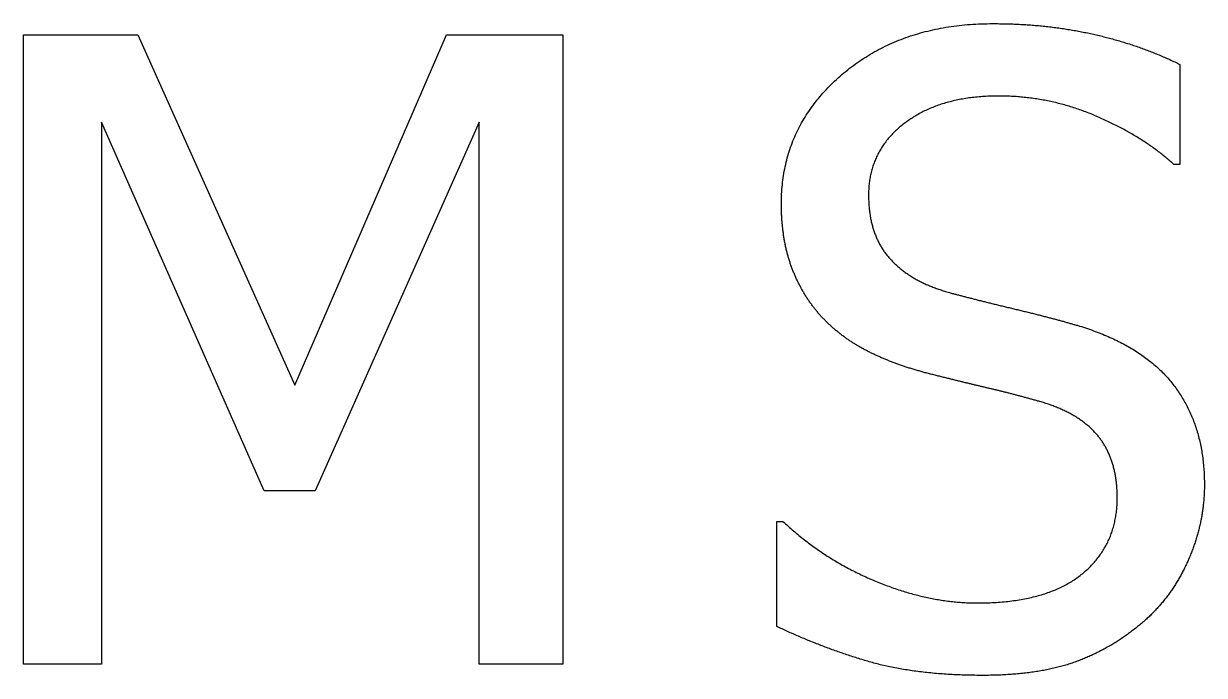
# Model space of a CAD drawing. Extents: x 63 to 563, y 268 to 768.
# Drawn here: x 134.9 to 191.3, y 410.7 to 441.8 of the extents above; entities that cross this region are included whole.
import ezdxf

# ---------------------------------------------------------------- set-up
doc = ezdxf.new("R2010")
doc.units = 0
doc.header["$LTSCALE"] = 2
doc.header["$MEASUREMENT"] = 0
doc.layers.get('0').update_dxf_attribs({"linetype": 'CONTINUOUS'})

msp = doc.modelspace()

# ---------------------------------------------------------------- linework, layer by layer
at = {"color": 1}
for points in [[(189.805, 435.077), (189.758, 435.118), (189.713, 435.159), (189.667, 435.2), (189.62, 435.241), (189.573, 435.281), (189.526, 435.322), (189.478, 435.362), (189.43, 435.402), (189.381, 435.442), (189.332, 435.482), (189.283, 435.521), (189.233, 435.561), (189.183, 435.6), (189.132, 435.639), (189.081, 435.678), (189.03, 435.716), (188.978, 435.755), (188.926, 435.793), (188.874, 435.832), (188.821, 435.87), (188.767, 435.908), (188.714, 435.945), (188.66, 435.983), (188.605, 436.02), (188.55, 436.057), (188.495, 436.094), (188.439, 436.131), (188.383, 436.168), (188.326, 436.205), (188.269, 436.241), (188.212, 436.277), (188.154, 436.313), (188.096, 436.349), (188.038, 436.385), (187.979, 436.42), (187.92, 436.456), (187.86, 436.491), (187.8, 436.526), (187.739, 436.561), (187.678, 436.595), (187.617, 436.63), (187.555, 436.664), (187.493, 436.698), (187.431, 436.732), (187.368, 436.766), (187.305, 436.8), (187.241, 436.833), (187.177, 436.867), (187.112, 436.9), (187.048, 436.933), (186.982, 436.966), (186.917, 436.998), (186.851, 437.031), (186.784, 437.063), (186.717, 437.095), (186.65, 437.127), (186.582, 437.159), (186.514, 437.191), (186.446, 437.222), (186.377, 437.254), (186.308, 437.285), (186.238, 437.316), (186.168, 437.346), (186.098, 437.377), (186.027, 437.407), (185.956, 437.437), (185.886, 437.466), (185.815, 437.495), (185.744, 437.523), (185.673, 437.551), (185.601, 437.578), (185.53, 437.605), (185.459, 437.631), (185.387, 437.657), (185.316, 437.682), (185.244, 437.707), (185.172, 437.731), (185.1, 437.755), (185.028, 437.779), (184.956, 437.801), (184.883, 437.824), (184.811, 437.846), (184.739, 437.867), (184.666, 437.888), (184.593, 437.909), (184.52, 437.929), (184.447, 437.948), (184.374, 437.967), (184.301, 437.986), (184.228, 438.004), (184.155, 438.022), (184.081, 438.039), (184.007, 438.055), (183.934, 438.072), (183.86, 438.087), (183.786, 438.102), (183.712, 438.117), (183.638, 438.131), (183.564, 438.145), (183.489, 438.158), (183.415, 438.171), (183.34, 438.183), (183.266, 438.195), (183.191, 438.207), (183.116, 438.217), (183.041, 438.228), (182.966, 438.238), (182.891, 438.247), (182.815, 438.256), (182.74, 438.265), (182.664, 438.272), (182.589, 438.28), (182.513, 438.287), (182.437, 438.293), (182.361, 438.299), (182.285, 438.305), (182.209, 438.31), (182.132, 438.315), (182.056, 438.319), (181.979, 438.322), (181.903, 438.326), (181.826, 438.328), (181.749, 438.33), (181.672, 438.332), (181.595, 438.333), (181.518, 438.334), (181.441, 438.334), (181.354, 438.334), (181.267, 438.333), (181.181, 438.331), (181.096, 438.329), (181.011, 438.326), (180.926, 438.323), (180.843, 438.318), (180.759, 438.314), (180.676, 438.308), (180.594, 438.302), (180.512, 438.295), (180.431, 438.288), (180.35, 438.28), (180.27, 438.271), (180.19, 438.262), (180.111, 438.252), (180.033, 438.241), (179.955, 438.23), (179.877, 438.218), (179.8, 438.205), (179.723, 438.192), (179.647, 438.178), (179.572, 438.164), (179.497, 438.148), (179.422, 438.133), (179.349, 438.116), (179.275, 438.099), (179.202, 438.081), (179.13, 438.063), (179.058, 438.044), (178.987, 438.024), (178.916, 438.004), (178.846, 437.983), (178.776, 437.961), (178.707, 437.939), (178.638, 437.916), (178.57, 437.893), (178.502, 437.868), (178.435, 437.844), (178.369, 437.818), (178.303, 437.792), (178.237, 437.765), (178.172, 437.738), (178.108, 437.71), (178.044, 437.681), (177.98, 437.652), (177.917, 437.622), (177.855, 437.591), (177.793, 437.56), (177.732, 437.528), (177.671, 437.495), (177.611, 437.462), (177.551, 437.428), (177.492, 437.394), (177.433, 437.358), (177.375, 437.323), (177.317, 437.286), (177.26, 437.249), (177.204, 437.211), (177.148, 437.173), (177.092, 437.134), (177.037, 437.094), (176.982, 437.054), (176.928, 437.013), (176.875, 436.972), (176.823, 436.93), (176.772, 436.888), (176.721, 436.845), (176.671, 436.802), (176.622, 436.759), (176.574, 436.715), (176.527, 436.671), (176.481, 436.626), (176.435, 436.581), (176.391, 436.536), (176.347, 436.49), (176.304, 436.444), (176.262, 436.397), (176.221, 436.35), (176.18, 436.303), (176.141, 436.255), (176.102, 436.207), (176.064, 436.158), (176.027, 436.109), (175.991, 436.059), (175.956, 436.01), (175.922, 435.959), (175.888, 435.909), (175.855, 435.858), (175.823, 435.806), (175.792, 435.754), (175.762, 435.702), (175.733, 435.649), (175.704, 435.596), (175.677, 435.543), (175.65, 435.489), (175.624, 435.435), (175.599, 435.38), (175.575, 435.325), (175.551, 435.269), (175.529, 435.213), (175.507, 435.157), (175.486, 435.1), (175.466, 435.043), (175.447, 434.986), (175.429, 434.928), (175.411, 434.869), (175.395, 434.811), (175.379, 434.751), (175.364, 434.692), (175.35, 434.632), (175.337, 434.572), (175.325, 434.511), (175.313, 434.45), (175.303, 434.388), (175.293, 434.326), (175.284, 434.264), (175.276, 434.201), (175.269, 434.138), (175.262, 434.074), (175.257, 434.01), (175.252, 433.946), (175.248, 433.881), (175.245, 433.816), (175.243, 433.75), (175.242, 433.684), (175.241, 433.618), (175.242, 433.558), (175.242, 433.499), (175.244, 433.44), (175.245, 433.382), (175.248, 433.324), (175.25, 433.266), (175.254, 433.209), (175.257, 433.152), (175.262, 433.096), (175.266, 433.04), (175.272, 432.984), (175.277, 432.928), (175.284, 432.874), (175.29, 432.819), (175.298, 432.765), (175.305, 432.711), (175.314, 432.657), (175.322, 432.604), (175.332, 432.552), (175.342, 432.499), (175.352, 432.447), (175.363, 432.396), (175.374, 432.345), (175.386, 432.294), (175.398, 432.243), (175.411, 432.193), (175.424, 432.144), (175.438, 432.094), (175.452, 432.046), (175.467, 431.997), (175.482, 431.949), (175.498, 431.901), (175.514, 431.854), (175.531, 431.807), (175.548, 431.76), (175.566, 431.714), (175.584, 431.668), (175.603, 431.623), (175.622, 431.577), (175.642, 431.533), (175.662, 431.488), (175.683, 431.444), (175.704, 431.401), (175.726, 431.358), (175.748, 431.315), (175.771, 431.272), (175.794, 431.23), (175.818, 431.189), (175.842, 431.147), (175.867, 431.106), (175.892, 431.066), (175.918, 431.026), (175.944, 430.986), (175.971, 430.946), (175.998, 430.907), (176.026, 430.869), (176.054, 430.831), (176.083, 430.793), (176.112, 430.755), (176.142, 430.718), (176.172, 430.681), (176.203, 430.645), (176.235, 430.609), (176.266, 430.573), (176.298, 430.538), (176.331, 430.503), (176.364, 430.468), (176.398, 430.434), (176.432, 430.4), (176.466, 430.366), (176.501, 430.333), (176.536, 430.3), (176.572, 430.267), (176.608, 430.234), (176.645, 430.202), (176.682, 430.17), (176.719, 430.138), (176.757, 430.107), (176.796, 430.076), (176.835, 430.045), (176.874, 430.015), (176.914, 429.985), (176.954, 429.955), (176.994, 429.926), (177.035, 429.897), (177.077, 429.868), (177.119, 429.839), (177.161, 429.811), (177.204, 429.783), (177.247, 429.756), (177.291, 429.728), (177.335, 429.701), (177.379, 429.675), (177.424, 429.648), (177.47, 429.622), (177.516, 429.596), (177.562, 429.571), (177.609, 429.546), (177.656, 429.521), (177.703, 429.496), (177.751, 429.472), (177.8, 429.448), (177.849, 429.425), (177.898, 429.401), (177.948, 429.378), (177.998, 429.356), (178.049, 429.333), (178.1, 429.311), (178.152, 429.289), (178.204, 429.268), (178.256, 429.247), (178.309, 429.226), (178.363, 429.205), (178.416, 429.185), (178.471, 429.165), (178.525, 429.146), (178.58, 429.126), (178.636, 429.107), (178.692, 429.089), (178.748, 429.07), (178.805, 429.052), (178.862, 429.034), (178.92, 429.017), (178.978, 429), (179.037, 428.983), (179.096, 428.966), (179.156, 428.95), (179.195, 428.939), (179.236, 428.929), (179.276, 428.918), (179.317, 428.907), (179.358, 428.896), (179.4, 428.885), (179.441, 428.874), (179.483, 428.863), (179.525, 428.852), (179.568, 428.84), (179.611, 428.829), (179.654, 428.818), (179.697, 428.807), (179.741, 428.795), (179.785, 428.784), (179.829, 428.772), (179.873, 428.761), (179.918, 428.749), (179.963, 428.738), (180.009, 428.726), (180.054, 428.714), (180.1, 428.703), (180.146, 428.691), (180.193, 428.679), (180.239, 428.667), (180.287, 428.655), (180.334, 428.643), (180.381, 428.631), (180.429, 428.619), (180.478, 428.607), (180.526, 428.595), (180.575, 428.582), (180.624, 428.57), (180.673, 428.558), (180.723, 428.545), (180.773, 428.533), (180.823, 428.52), (180.873, 428.508), (180.924, 428.495), (180.975, 428.483), (181.026, 428.47), (181.078, 428.457), (181.13, 428.445), (181.182, 428.432), (181.234, 428.419), (181.287, 428.406), (181.34, 428.393), (181.393, 428.38), (181.447, 428.367), (181.501, 428.354), (181.555, 428.341), (181.609, 428.327), (181.664, 428.314), (181.719, 428.301), (181.774, 428.288), (181.83, 428.274), (181.885, 428.261), (181.942, 428.247), (181.998, 428.234), (182.055, 428.22), (182.112, 428.206), (182.169, 428.193), (182.226, 428.179), (182.284, 428.165), (182.342, 428.151), (182.399, 428.138), (182.456, 428.124), (182.512, 428.11), (182.569, 428.097), (182.624, 428.083), (182.68, 428.07), (182.735, 428.056), (182.791, 428.043), (182.845, 428.029), (182.9, 428.016), (182.954, 428.003), (183.008, 427.989), (183.061, 427.976), (183.114, 427.963), (183.167, 427.95), (183.22, 427.936), (183.272, 427.923), (183.324, 427.91), (183.376, 427.897), (183.427, 427.884), (183.478, 427.871), (183.529, 427.858), (183.579, 427.845), (183.629, 427.832), (183.679, 427.82), (183.729, 427.807), (183.778, 427.794), (183.827, 427.781), (183.875, 427.769), (183.924, 427.756), (183.972, 427.743), (184.019, 427.731), (184.067, 427.718), (184.114, 427.706), (184.16, 427.693), (184.207, 427.681), (184.253, 427.668), (184.299, 427.656), (184.344, 427.644), (184.39, 427.631), (184.434, 427.619), (184.479, 427.607), (184.523, 427.595), (184.567, 427.582), (184.611, 427.57), (184.654, 427.558), (184.697, 427.546), (184.74, 427.534), (184.783, 427.522), (184.825, 427.51), (184.867, 427.498), (184.908, 427.487), (184.949, 427.475), (184.99, 427.463), (185.031, 427.451), (185.071, 427.439), (185.111, 427.428), (185.151, 427.416), (185.19, 427.404), (185.229, 427.393), (185.268, 427.381), (185.306, 427.37), (185.403, 427.34), (185.499, 427.309), (185.594, 427.278), (185.689, 427.247), (185.782, 427.215), (185.875, 427.182), (185.967, 427.149), (186.058, 427.116), (186.148, 427.082), (186.238, 427.047), (186.326, 427.013), (186.414, 426.977), (186.501, 426.941), (186.587, 426.905), (186.673, 426.868), (186.757, 426.831), (186.841, 426.793), (186.924, 426.755), (187.006, 426.716), (187.087, 426.677), (187.168, 426.638), (187.247, 426.598), (187.326, 426.557), (187.404, 426.516), (187.481, 426.474), (187.557, 426.432), (187.633, 426.39), (187.708, 426.347), (187.782, 426.304), (187.855, 426.26), (187.927, 426.215), (187.998, 426.17), (188.069, 426.125), (188.139, 426.079), (188.208, 426.033), (188.276, 425.986), (188.343, 425.939), (188.41, 425.891), (188.475, 425.843), (188.54, 425.794), (188.604, 425.745), (188.667, 425.696), (188.73, 425.645), (188.791, 425.595), (188.852, 425.544), (188.912, 425.492), (188.971, 425.44), (189.029, 425.388), (189.087, 425.335), (189.144, 425.281), (189.199, 425.227), (189.254, 425.173), (189.309, 425.118), (189.362, 425.063), (189.415, 425.007), (189.466, 424.951), (189.517, 424.894), (189.567, 424.837), (189.617, 424.779), (189.665, 424.721), (189.713, 424.662), (189.759, 424.603), (189.805, 424.543), (189.851, 424.483), (189.895, 424.423), (189.939, 424.362), (189.982, 424.3), (190.024, 424.238), (190.066, 424.176), (190.107, 424.113), (190.147, 424.05), (190.186, 423.986), (190.225, 423.922), (190.263, 423.858), (190.301, 423.793), (190.337, 423.728), (190.373, 423.662), (190.408, 423.595), (190.443, 423.529), (190.477, 423.462), (190.51, 423.394), (190.542, 423.326), (190.574, 423.258), (190.605, 423.189), (190.635, 423.119), (190.665, 423.049), (190.693, 422.979), (190.721, 422.909), (190.749, 422.837), (190.776, 422.766), (190.801, 422.694), (190.827, 422.621), (190.851, 422.549), (190.875, 422.475), (190.898, 422.402), (190.921, 422.327), (190.942, 422.253), (190.963, 422.178), (190.984, 422.102), (191.003, 422.026), (191.022, 421.95), (191.04, 421.873), (191.058, 421.796), (191.074, 421.718), (191.09, 421.64), (191.106, 421.561), (191.12, 421.482), (191.134, 421.403), (191.147, 421.323), (191.16, 421.242), (191.171, 421.162), (191.182, 421.08), (191.193, 420.999), (191.202, 420.917), (191.211, 420.834), (191.219, 420.751), (191.227, 420.668), (191.234, 420.584), (191.24, 420.499), (191.245, 420.415), (191.25, 420.329), (191.254, 420.244), (191.257, 420.158), (191.259, 420.071), (191.261, 419.984), (191.262, 419.897), (191.262, 419.809), (191.262, 419.753), (191.262, 419.697), (191.261, 419.642), (191.26, 419.586), (191.258, 419.53), (191.256, 419.474), (191.254, 419.419), (191.251, 419.363), (191.248, 419.307), (191.245, 419.252), (191.241, 419.196), (191.237, 419.141), (191.232, 419.085), (191.228, 419.03), (191.222, 418.975), (191.217, 418.919), (191.211, 418.864), (191.205, 418.809), (191.198, 418.754), (191.191, 418.698), (191.184, 418.643), (191.176, 418.588), (191.168, 418.533), (191.16, 418.478), (191.151, 418.423), (191.142, 418.368), (191.133, 418.313), (191.123, 418.258), (191.113, 418.203), (191.102, 418.148), (191.092, 418.094), (191.08, 418.039), (191.069, 417.984), (191.057, 417.93), (191.045, 417.875), (191.032, 417.82), (191.019, 417.766), (191.006, 417.711), (190.992, 417.657), (190.978, 417.602), (190.964, 417.548), (190.949, 417.493), (190.934, 417.439), (190.918, 417.385), (190.902, 417.33), (190.886, 417.276), (190.87, 417.222), (190.853, 417.168), (190.835, 417.114), (190.818, 417.059), (190.8, 417.005), (190.782, 416.951), (190.763, 416.897), (190.744, 416.843), (190.724, 416.789), (190.705, 416.736), (190.685, 416.682), (190.664, 416.628), (190.643, 416.574), (190.622, 416.52), (190.601, 416.467), (190.579, 416.413), (190.557, 416.359), (190.534, 416.306), (190.511, 416.252), (190.488, 416.199), (190.465, 416.147), (190.441, 416.094), (190.417, 416.042), (190.393, 415.99), (190.368, 415.938), (190.343, 415.886), (190.318, 415.835), (190.293, 415.784), (190.267, 415.733), (190.241, 415.682), (190.215, 415.632), (190.188, 415.582), (190.161, 415.532), (190.134, 415.483), (190.107, 415.433), (190.079, 415.384), (190.051, 415.336), (190.023, 415.287), (189.994, 415.239), (189.965, 415.191), (189.936, 415.143), (189.907, 415.095), (189.877, 415.048), (189.847, 415.001), (189.817, 414.954), (189.786, 414.908), (189.756, 414.862), (189.725, 414.816), (189.693, 414.77), (189.662, 414.724), (189.63, 414.679), (189.597, 414.634), (189.565, 414.589), (189.532, 414.545), (189.499, 414.501), (189.466, 414.457), (189.432, 414.413), (189.398, 414.369), (189.364, 414.326), (189.329, 414.283), (189.295, 414.241), (189.26, 414.198), (189.224, 414.156), (189.189, 414.114), (189.153, 414.072), (189.116, 414.031), (189.08, 413.99), (189.043, 413.949), (189.006, 413.908), (188.969, 413.868), (188.931, 413.827), (188.893, 413.787), (188.855, 413.748), (188.817, 413.708), (188.778, 413.669), (188.739, 413.63), (188.7, 413.592), (188.66, 413.553), (188.62, 413.515), (188.58, 413.477), (188.54, 413.44), (188.494, 413.398), (188.449, 413.357), (188.403, 413.317), (188.357, 413.277), (188.311, 413.237), (188.265, 413.197), (188.219, 413.157), (188.172, 413.118), (188.125, 413.08), (188.078, 413.041), (188.031, 413.003), (187.984, 412.965), (187.936, 412.927), (187.888, 412.89), (187.84, 412.853), (187.792, 412.817), (187.744, 412.78), (187.695, 412.744), (187.646, 412.708), (187.598, 412.673), (187.548, 412.638), (187.499, 412.603), (187.45, 412.568), (187.4, 412.534), (187.35, 412.5), (187.3, 412.466), (187.25, 412.433), (187.199, 412.4), (187.148, 412.367), (187.098, 412.335), (187.046, 412.303), (186.995, 412.271), (186.944, 412.239), (186.892, 412.208), (186.84, 412.177), (186.788, 412.146), (186.736, 412.116), (186.684, 412.086), (186.631, 412.056), (186.578, 412.027), (186.525, 411.998), (186.472, 411.969), (186.419, 411.94), (186.365, 411.912), (186.311, 411.884), (186.257, 411.856), (186.203, 411.829), (186.149, 411.802), (186.094, 411.775), (186.04, 411.749), (185.985, 411.723), (185.93, 411.697), (185.874, 411.671), (185.819, 411.646), (185.763, 411.621), (185.707, 411.597), (185.651, 411.572), (185.595, 411.548), (185.538, 411.525), (185.482, 411.501), (185.425, 411.478), (185.368, 411.455), (185.311, 411.433), (185.253, 411.411), (185.195, 411.389), (185.137, 411.367), (185.078, 411.346), (185.019, 411.325), (184.959, 411.305), (184.899, 411.285), (184.838, 411.265), (184.777, 411.246), (184.716, 411.227), (184.654, 411.208), (184.591, 411.189), (184.528, 411.171), (184.465, 411.154), (184.401, 411.137), (184.337, 411.12), (184.272, 411.103), (184.207, 411.087), (184.141, 411.071), (184.075, 411.055), (184.008, 411.04), (183.941, 411.025), (183.874, 411.011), (183.806, 410.996), (183.737, 410.983), (183.669, 410.969), (183.599, 410.956), (183.529, 410.943), (183.459, 410.931), (183.388, 410.919), (183.317, 410.907), (183.246, 410.896), (183.174, 410.885), (183.101, 410.874), (183.028, 410.864), (182.955, 410.854), (182.881, 410.844), (182.806, 410.835), (182.731, 410.826), (182.656, 410.817), (182.58, 410.809), (182.504, 410.801), (182.427, 410.794), (182.35, 410.787), (182.273, 410.78), (182.195, 410.773), (182.116, 410.767), (182.037, 410.761), (181.958, 410.756), (181.878, 410.751), (181.798, 410.746), (181.717, 410.742), (181.635, 410.738), (181.554, 410.734), (181.472, 410.731), (181.389, 410.728), (181.306, 410.725), (181.222, 410.723), (181.138, 410.721), (181.054, 410.719), (180.969, 410.718), (180.884, 410.717), (180.798, 410.717), (180.711, 410.717), (180.609, 410.717), (180.507, 410.717), (180.406, 410.718), (180.305, 410.719), (180.204, 410.721), (180.104, 410.723), (180.005, 410.725), (179.906, 410.728), (179.808, 410.73), (179.71, 410.734), (179.612, 410.737), (179.515, 410.741), (179.418, 410.745), (179.322, 410.75), (179.227, 410.755), (179.132, 410.76), (179.037, 410.765), (178.943, 410.771), (178.849, 410.778), (178.756, 410.784), (178.663, 410.791), (178.571, 410.798), (178.479, 410.806), (178.388, 410.814), (178.297, 410.822), (178.207, 410.831), (178.117, 410.84), (178.028, 410.849), (177.939, 410.859), (177.85, 410.869), (177.762, 410.879), (177.675, 410.89), (177.588, 410.901), (177.502, 410.912), (177.416, 410.923), (177.33, 410.935), (177.245, 410.948), (177.161, 410.96), (177.077, 410.973), (176.993, 410.987), (176.91, 411), (176.827, 411.014), (176.745, 411.029), (176.664, 411.044), (176.583, 411.059), (176.502, 411.074), (176.422, 411.09), (176.342, 411.106), (176.263, 411.122), (176.184, 411.139), (176.106, 411.156), (176.028, 411.173), (175.951, 411.191), (175.874, 411.209), (175.798, 411.227), (175.722, 411.246), (175.647, 411.265), (175.572, 411.285), (175.497, 411.304), (175.423, 411.324), (175.35, 411.345), (175.277, 411.366), (175.205, 411.387), (175.133, 411.408), (175.061, 411.43), (174.989, 411.451), (174.917, 411.473), (174.846, 411.495), (174.775, 411.518), (174.703, 411.54), (174.632, 411.562), (174.561, 411.585), (174.491, 411.608), (174.42, 411.631), (174.35, 411.654), (174.279, 411.677), (174.209, 411.7), (174.139, 411.723), (174.069, 411.747), (173.999, 411.771), (173.929, 411.795), (173.86, 411.819), (173.79, 411.843), (173.721, 411.867), (173.652, 411.892), (173.583, 411.916), (173.514, 411.941), (173.445, 411.966), (173.376, 411.991), (173.308, 412.016), (173.239, 412.042), (173.171, 412.067), (173.103, 412.093), (173.035, 412.119), (172.967, 412.145), (172.899, 412.171), (172.832, 412.197), (172.764, 412.223), (172.697, 412.25), (172.63, 412.276), (172.563, 412.303), (172.496, 412.33), (172.429, 412.357), (172.362, 412.384), (172.296, 412.412), (172.229, 412.439), (172.163, 412.467), (172.097, 412.495), (172.031, 412.523), (171.965, 412.551), (171.899, 412.579), (171.834, 412.607), (171.768, 412.636), (171.703, 412.665), (171.638, 412.693), (171.573, 412.722), (171.508, 412.752), (171.443, 412.781), (171.378, 412.81), (171.314, 412.84), (171.249, 412.869), (171.185, 412.899), (171.121, 412.929), (171.057, 412.959), (170.993, 412.99), (170.929, 413.02), (170.865, 413.051), (170.865, 418.059), (171.157, 418.059), (171.219, 418.001), (171.282, 417.943), (171.344, 417.886), (171.407, 417.829), (171.47, 417.773), (171.534, 417.717), (171.598, 417.661), (171.662, 417.606), (171.726, 417.552), (171.79, 417.497), (171.855, 417.443), (171.92, 417.39), (171.985, 417.337), (172.051, 417.284), (172.117, 417.232), (172.183, 417.18), (172.249, 417.129), (172.316, 417.078), (172.382, 417.027), (172.449, 416.977), (172.517, 416.927), (172.584, 416.878), (172.652, 416.829), (172.72, 416.78), (172.789, 416.732), (172.857, 416.684), (172.926, 416.637), (172.995, 416.59), (173.065, 416.543), (173.134, 416.497), (173.204, 416.452), (173.275, 416.406), (173.345, 416.362), (173.416, 416.317), (173.487, 416.273), (173.558, 416.229), (173.629, 416.186), (173.701, 416.143), (173.773, 416.101), (173.845, 416.059), (173.918, 416.017), (173.991, 415.976), (174.064, 415.935), (174.137, 415.895), (174.211, 415.855), (174.284, 415.816), (174.359, 415.776), (174.433, 415.738), (174.507, 415.699), (174.582, 415.661), (174.657, 415.624), (174.733, 415.587), (174.808, 415.55), (174.884, 415.514), (174.96, 415.478), (175.037, 415.443), (175.114, 415.408), (175.191, 415.373), (175.268, 415.339), (175.345, 415.305), (175.423, 415.272), (175.501, 415.239), (175.579, 415.206), (175.657, 415.174), (175.736, 415.142), (175.814, 415.111), (175.892, 415.08), (175.971, 415.05), (176.049, 415.021), (176.126, 414.992), (176.204, 414.963), (176.282, 414.935), (176.36, 414.907), (176.437, 414.88), (176.515, 414.854), (176.592, 414.828), (176.67, 414.802), (176.747, 414.777), (176.824, 414.752), (176.901, 414.728), (176.978, 414.705), (177.055, 414.682), (177.132, 414.659), (177.208, 414.637), (177.285, 414.616), (177.361, 414.595), (177.438, 414.574), (177.514, 414.554), (177.59, 414.535), (177.666, 414.516), (177.742, 414.497), (177.818, 414.479), (177.894, 414.462), (177.97, 414.445), (178.046, 414.428), (178.121, 414.412), (178.197, 414.397), (178.272, 414.382), (178.347, 414.367), (178.423, 414.353), (178.498, 414.34), (178.573, 414.327), (178.648, 414.315), (178.723, 414.303), (178.797, 414.291), (178.872, 414.281), (178.947, 414.27), (179.021, 414.26), (179.096, 414.251), (179.17, 414.242), (179.244, 414.234), (179.318, 414.226), (179.392, 414.219), (179.466, 414.212), (179.54, 414.205), (179.614, 414.2), (179.688, 414.194), (179.761, 414.189), (179.835, 414.185), (179.908, 414.181), (179.982, 414.178), (180.055, 414.175), (180.128, 414.173), (180.201, 414.171), (180.274, 414.17), (180.347, 414.169), (180.42, 414.169), (180.523, 414.169), (180.626, 414.17), (180.729, 414.172), (180.83, 414.174), (180.93, 414.177), (181.03, 414.181), (181.129, 414.186), (181.227, 414.191), (181.324, 414.196), (181.421, 414.203), (181.517, 414.21), (181.612, 414.218), (181.706, 414.226), (181.799, 414.236), (181.892, 414.246), (181.983, 414.256), (182.074, 414.267), (182.164, 414.279), (182.254, 414.292), (182.342, 414.305), (182.43, 414.319), (182.517, 414.334), (182.603, 414.349), (182.688, 414.365), (182.773, 414.382), (182.856, 414.399), (182.939, 414.417), (183.021, 414.436), (183.102, 414.455), (183.183, 414.475), (183.263, 414.496), (183.341, 414.518), (183.42, 414.54), (183.497, 414.563), (183.573, 414.586), (183.649, 414.61), (183.724, 414.635), (183.798, 414.661), (183.871, 414.687), (183.944, 414.714), (184.015, 414.742), (184.086, 414.77), (184.156, 414.799), (184.225, 414.828), (184.294, 414.859), (184.362, 414.89), (184.428, 414.921), (184.494, 414.954), (184.56, 414.987), (184.624, 415.021), (184.688, 415.055), (184.751, 415.09), (184.813, 415.126), (184.874, 415.162), (184.934, 415.199), (184.994, 415.237), (185.053, 415.276), (185.111, 415.315), (185.168, 415.355), (185.224, 415.395), (185.28, 415.436), (185.335, 415.478), (185.389, 415.521), (185.442, 415.564), (185.495, 415.608), (185.546, 415.652), (185.597, 415.697), (185.647, 415.742), (185.696, 415.787), (185.744, 415.833), (185.791, 415.879), (185.838, 415.926), (185.883, 415.973), (185.928, 416.021), (185.972, 416.069), (186.015, 416.118), (186.058, 416.167), (186.099, 416.216), (186.14, 416.266), (186.18, 416.316), (186.219, 416.367), (186.257, 416.418), (186.294, 416.47), (186.33, 416.522), (186.366, 416.574), (186.401, 416.627), (186.435, 416.681), (186.468, 416.734), (186.5, 416.789), (186.532, 416.843), (186.562, 416.899), (186.592, 416.954), (186.621, 417.01), (186.649, 417.067), (186.676, 417.124), (186.703, 417.181), (186.728, 417.239), (186.753, 417.297), (186.777, 417.356), (186.8, 417.415), (186.822, 417.474), (186.843, 417.534), (186.864, 417.595), (186.884, 417.656), (186.902, 417.717), (186.92, 417.779), (186.938, 417.841), (186.954, 417.903), (186.97, 417.966), (186.984, 418.03), (186.998, 418.094), (187.011, 418.158), (187.023, 418.223), (187.034, 418.288), (187.045, 418.354), (187.055, 418.42), (187.063, 418.487), (187.071, 418.554), (187.078, 418.621), (187.085, 418.689), (187.09, 418.758), (187.095, 418.826), (187.099, 418.896), (187.102, 418.965), (187.104, 419.035), (187.105, 419.106), (187.105, 419.177), (187.105, 419.233), (187.104, 419.29), (187.103, 419.345), (187.102, 419.401), (187.1, 419.456), (187.097, 419.511), (187.094, 419.565), (187.091, 419.619), (187.087, 419.673), (187.083, 419.727), (187.079, 419.78), (187.074, 419.833), (187.068, 419.885), (187.062, 419.937), (187.056, 419.989), (187.049, 420.04), (187.042, 420.091), (187.034, 420.142), (187.026, 420.193), (187.017, 420.243), (187.008, 420.292), (186.999, 420.342), (186.989, 420.391), (186.979, 420.44), (186.968, 420.488), (186.957, 420.536), (186.945, 420.584), (186.933, 420.631), (186.92, 420.678), (186.907, 420.725), (186.894, 420.771), (186.88, 420.817), (186.866, 420.863), (186.851, 420.908), (186.836, 420.953), (186.82, 420.998), (186.804, 421.042), (186.788, 421.086), (186.771, 421.13), (186.753, 421.173), (186.735, 421.216), (186.717, 421.259), (186.698, 421.301), (186.679, 421.343), (186.66, 421.385), (186.64, 421.426), (186.619, 421.467), (186.598, 421.508), (186.577, 421.548), (186.555, 421.588), (186.533, 421.628), (186.51, 421.667), (186.487, 421.706), (186.464, 421.744), (186.44, 421.783), (186.415, 421.821), (186.39, 421.858), (186.365, 421.896), (186.339, 421.932), (186.313, 421.969), (186.286, 422.005), (186.259, 422.041), (186.232, 422.077), (186.204, 422.112), (186.175, 422.147), (186.146, 422.182), (186.117, 422.216), (186.087, 422.25), (186.056, 422.284), (186.025, 422.317), (185.994, 422.351), (185.962, 422.384), (185.929, 422.416), (185.896, 422.449), (185.863, 422.481), (185.829, 422.513), (185.794, 422.545), (185.759, 422.576), (185.723, 422.607), (185.687, 422.638), (185.65, 422.668), (185.613, 422.698), (185.575, 422.728), (185.537, 422.758), (185.499, 422.788), (185.459, 422.817), (185.42, 422.845), (185.379, 422.874), (185.339, 422.902), (185.297, 422.93), (185.256, 422.958), (185.213, 422.986), (185.17, 423.013), (185.127, 423.04), (185.083, 423.066), (185.039, 423.093), (184.994, 423.119), (184.949, 423.144), (184.903, 423.17), (184.856, 423.195), (184.81, 423.22), (184.762, 423.245), (184.714, 423.269), (184.666, 423.293), (184.617, 423.317), (184.567, 423.341), (184.517, 423.364), (184.467, 423.387), (184.416, 423.41), (184.364, 423.432), (184.312, 423.455), (184.26, 423.476), (184.207, 423.498), (184.153, 423.519), (184.099, 423.54), (184.044, 423.561), (183.989, 423.582), (183.934, 423.602), (183.878, 423.622), (183.821, 423.642), (183.764, 423.661), (183.706, 423.68), (183.648, 423.699), (183.589, 423.718), (183.53, 423.736), (183.47, 423.754), (183.41, 423.772), (183.366, 423.784), (183.323, 423.796), (183.28, 423.808), (183.236, 423.82), (183.193, 423.832), (183.15, 423.844), (183.107, 423.856), (183.064, 423.868), (183.022, 423.88), (182.979, 423.891), (182.937, 423.903), (182.894, 423.914), (182.852, 423.926), (182.81, 423.937), (182.768, 423.949), (182.726, 423.96), (182.685, 423.971), (182.643, 423.983), (182.601, 423.994), (182.56, 424.005), (182.519, 424.016), (182.478, 424.027), (182.436, 424.038), (182.395, 424.048), (182.355, 424.059), (182.314, 424.07), (182.273, 424.081), (182.233, 424.091), (182.192, 424.102), (182.152, 424.112), (182.112, 424.123), (182.072, 424.133), (182.032, 424.143), (181.992, 424.153), (181.953, 424.164), (181.913, 424.174), (181.874, 424.184), (181.834, 424.194), (181.795, 424.204), (181.756, 424.214), (181.717, 424.223), (181.678, 424.233), (181.639, 424.243), (181.6, 424.252), (181.562, 424.262), (181.523, 424.272), (181.485, 424.281), (181.447, 424.29), (181.409, 424.3), (181.371, 424.309), (181.333, 424.318), (181.295, 424.327), (181.258, 424.336), (181.22, 424.345), (181.183, 424.354), (181.145, 424.363), (181.108, 424.372), (181.071, 424.381), (181.034, 424.39), (180.997, 424.398), (180.961, 424.407), (180.924, 424.416), (180.888, 424.424), (180.851, 424.432), (180.815, 424.441), (180.778, 424.45), (180.74, 424.458), (180.703, 424.467), (180.665, 424.476), (180.627, 424.485), (180.589, 424.494), (180.55, 424.503), (180.511, 424.512), (180.472, 424.521), (180.432, 424.531), (180.393, 424.54), (180.353, 424.55), (180.312, 424.559), (180.272, 424.569), (180.231, 424.579), (180.19, 424.589), (180.148, 424.598), (180.106, 424.608), (180.064, 424.619), (180.022, 424.629), (179.979, 424.639), (179.936, 424.649), (179.893, 424.66), (179.85, 424.67), (179.806, 424.681), (179.762, 424.692), (179.718, 424.703), (179.673, 424.713), (179.628, 424.724), (179.583, 424.735), (179.538, 424.747), (179.492, 424.758), (179.446, 424.769), (179.4, 424.78), (179.353, 424.792), (179.306, 424.803), (179.259, 424.815), (179.212, 424.827), (179.164, 424.839), (179.116, 424.85), (179.068, 424.862), (179.019, 424.874), (178.97, 424.887), (178.921, 424.899), (178.872, 424.911), (178.822, 424.924), (178.772, 424.936), (178.722, 424.949), (178.671, 424.961), (178.621, 424.974), (178.569, 424.987), (178.518, 425), (178.466, 425.013), (178.414, 425.026), (178.362, 425.039), (178.31, 425.052), (178.257, 425.065), (178.204, 425.079), (178.15, 425.092), (178.097, 425.106), (178.043, 425.119), (177.989, 425.133), (177.94, 425.146), (177.891, 425.159), (177.842, 425.173), (177.794, 425.186), (177.746, 425.2), (177.697, 425.213), (177.65, 425.227), (177.602, 425.241), (177.554, 425.255), (177.507, 425.269), (177.459, 425.283), (177.412, 425.297), (177.365, 425.311), (177.318, 425.326), (177.272, 425.34), (177.225, 425.355), (177.179, 425.369), (177.133, 425.384), (177.087, 425.399), (177.041, 425.414), (176.995, 425.429), (176.95, 425.444), (176.905, 425.46), (176.859, 425.475), (176.814, 425.491), (176.769, 425.506), (176.725, 425.522), (176.68, 425.538), (176.636, 425.554), (176.592, 425.57), (176.548, 425.586), (176.504, 425.602), (176.46, 425.619), (176.417, 425.635), (176.373, 425.652), (176.33, 425.668), (176.287, 425.685), (176.244, 425.702), (176.201, 425.719), (176.159, 425.736), (176.116, 425.753), (176.074, 425.77), (176.032, 425.788), (175.99, 425.805), (175.948, 425.823), (175.907, 425.84), (175.865, 425.858), (175.824, 425.876), (175.783, 425.894), (175.742, 425.912), (175.701, 425.93), (175.66, 425.949), (175.62, 425.967), (175.58, 425.986), (175.54, 426.004), (175.5, 426.023), (175.46, 426.042), (175.42, 426.061), (175.381, 426.08), (175.341, 426.099), (175.302, 426.118), (175.263, 426.137), (175.224, 426.157), (175.186, 426.176), (175.147, 426.196), (175.109, 426.216), (175.07, 426.236), (175.032, 426.256), (174.994, 426.277), (174.957, 426.297), (174.919, 426.318), (174.881, 426.339), (174.844, 426.36), (174.807, 426.382), (174.769, 426.403), (174.732, 426.425), (174.696, 426.447), (174.659, 426.469), (174.622, 426.492), (174.586, 426.514), (174.549, 426.537), (174.513, 426.56), (174.477, 426.583), (174.441, 426.606), (174.406, 426.629), (174.37, 426.653), (174.335, 426.677), (174.299, 426.701), (174.264, 426.725), (174.229, 426.75), (174.194, 426.774), (174.159, 426.799), (174.125, 426.824), (174.09, 426.849), (174.056, 426.874), (174.021, 426.9), (173.987, 426.925), (173.953, 426.951), (173.92, 426.977), (173.886, 427.004), (173.852, 427.03), (173.819, 427.057), (173.786, 427.084), (173.753, 427.111), (173.72, 427.138), (173.687, 427.165), (173.654, 427.193), (173.622, 427.22), (173.589, 427.248), (173.557, 427.276), (173.525, 427.305), (173.493, 427.333), (173.461, 427.362), (173.429, 427.391), (173.397, 427.42), (173.366, 427.449), (173.335, 427.479), (173.303, 427.508), (173.272, 427.538), (173.242, 427.568), (173.211, 427.598), (173.18, 427.629), (173.15, 427.659), (173.119, 427.69), (173.089, 427.721), (173.059, 427.752), (173.029, 427.783), (173, 427.815), (172.971, 427.846), (172.943, 427.878), (172.914, 427.91), (172.886, 427.942), (172.858, 427.975), (172.83, 428.007), (172.803, 428.04), (172.776, 428.073), (172.748, 428.106), (172.721, 428.139), (172.695, 428.172), (172.668, 428.206), (172.642, 428.239), (172.616, 428.273), (172.59, 428.307), (172.564, 428.341), (172.539, 428.376), (172.513, 428.41), (172.488, 428.445), (172.463, 428.48), (172.439, 428.515), (172.414, 428.55), (172.39, 428.585), (172.366, 428.621), (172.342, 428.656), (172.318, 428.692), (172.295, 428.728), (172.271, 428.765), (172.248, 428.801), (172.226, 428.837), (172.203, 428.874), (172.181, 428.911), (172.158, 428.948), (172.136, 428.985), (172.114, 429.023), (172.093, 429.06), (172.071, 429.098), (172.05, 429.136), (172.029, 429.174), (172.008, 429.212), (171.988, 429.251), (171.967, 429.289), (171.947, 429.328), (171.927, 429.367), (171.908, 429.406), (171.888, 429.445), (171.869, 429.485), (171.849, 429.524), (171.831, 429.564), (171.812, 429.604), (171.793, 429.644), (171.775, 429.684), (171.757, 429.725), (171.739, 429.765), (171.721, 429.806), (171.704, 429.847), (171.686, 429.888), (171.669, 429.929), (171.652, 429.971), (171.636, 430.012), (171.619, 430.054), (171.603, 430.096), (171.587, 430.138), (171.571, 430.18), (171.555, 430.223), (171.54, 430.266), (171.525, 430.309), (171.51, 430.352), (171.496, 430.395), (171.481, 430.439), (171.467, 430.482), (171.453, 430.526), (171.44, 430.571), (171.427, 430.615), (171.414, 430.659), (171.401, 430.704), (171.388, 430.749), (171.376, 430.794), (171.364, 430.84), (171.352, 430.885), (171.341, 430.931), (171.329, 430.977), (171.318, 431.023), (171.308, 431.07), (171.297, 431.116), (171.287, 431.163), (171.277, 431.21), (171.267, 431.258), (171.258, 431.305), (171.248, 431.353), (171.239, 431.401), (171.231, 431.449), (171.222, 431.497), (171.214, 431.545), (171.206, 431.594), (171.198, 431.643), (171.191, 431.692), (171.183, 431.741), (171.177, 431.791), (171.17, 431.84), (171.163, 431.89), (171.157, 431.94), (171.151, 431.991), (171.145, 432.041), (171.14, 432.092), (171.135, 432.143), (171.13, 432.194), (171.125, 432.245), (171.121, 432.297), (171.117, 432.349), (171.113, 432.401), (171.109, 432.453), (171.106, 432.505), (171.102, 432.558), (171.1, 432.611), (171.097, 432.663), (171.094, 432.717), (171.092, 432.77), (171.09, 432.824), (171.089, 432.877), (171.087, 432.931), (171.086, 432.986), (171.085, 433.04), (171.085, 433.095), (171.084, 433.15), (171.084, 433.205), (171.085, 433.319), (171.087, 433.433), (171.091, 433.546), (171.095, 433.659), (171.102, 433.772), (171.11, 433.883), (171.119, 433.994), (171.129, 434.105), (171.141, 434.215), (171.155, 434.324), (171.17, 434.433), (171.186, 434.541), (171.203, 434.648), (171.222, 434.755), (171.243, 434.862), (171.265, 434.967), (171.288, 435.073), (171.313, 435.177), (171.339, 435.281), (171.366, 435.385), (171.395, 435.488), (171.426, 435.59), (171.457, 435.692), (171.491, 435.793), (171.525, 435.893), (171.561, 435.993), (171.598, 436.092), (171.637, 436.191), (171.677, 436.289), (171.719, 436.387), (171.762, 436.484), (171.807, 436.58), (171.852, 436.676), (171.9, 436.772), (171.948, 436.866), (171.998, 436.96), (172.05, 437.054), (172.103, 437.147), (172.157, 437.239), (172.213, 437.331), (172.27, 437.422), (172.329, 437.513), (172.389, 437.603), (172.45, 437.692), (172.513, 437.781), (172.577, 437.869), (172.642, 437.957), (172.709, 438.044), (172.778, 438.13), (172.848, 438.216), (172.919, 438.302), (172.992, 438.386), (173.066, 438.471), (173.141, 438.554), (173.218, 438.637), (173.296, 438.719), (173.376, 438.801), (173.457, 438.883), (173.54, 438.963), (173.624, 439.043), (173.709, 439.123), (173.796, 439.202), (173.884, 439.28), (173.974, 439.358), (174.064, 439.434), (174.155, 439.509), (174.247, 439.583), (174.34, 439.656), (174.433, 439.728), (174.527, 439.798), (174.622, 439.867), (174.718, 439.935), (174.815, 440.002), (174.912, 440.067), (175.01, 440.132), (175.109, 440.195), (175.208, 440.256), (175.309, 440.317), (175.41, 440.376), (175.512, 440.435), (175.615, 440.491), (175.718, 440.547), (175.822, 440.602), (175.927, 440.655), (176.033, 440.707), (176.14, 440.758), (176.247, 440.807), (176.355, 440.856), (176.464, 440.903), (176.574, 440.949), (176.684, 440.993), (176.795, 441.037), (176.907, 441.079), (177.02, 441.12), (177.134, 441.16), (177.248, 441.198), (177.363, 441.236), (177.479, 441.272), (177.595, 441.307), (177.713, 441.34), (177.831, 441.373), (177.95, 441.404), (178.069, 441.434), (178.19, 441.463), (178.311, 441.49), (178.433, 441.517), (178.556, 441.542), (178.679, 441.565), (178.804, 441.588), (178.929, 441.61), (179.055, 441.63), (179.181, 441.649), (179.309, 441.666), (179.437, 441.683), (179.566, 441.698), (179.696, 441.712), (179.826, 441.725), (179.957, 441.737), (180.089, 441.747), (180.222, 441.756), (180.356, 441.764), (180.49, 441.771), (180.625, 441.777), (180.761, 441.781), (180.898, 441.784), (181.035, 441.786), (181.173, 441.786), (181.253, 441.786), (181.332, 441.786), (181.412, 441.785), (181.491, 441.784), (181.57, 441.783), (181.649, 441.782), (181.727, 441.78), (181.806, 441.778), (181.884, 441.776), (181.962, 441.774), (182.041, 441.771), (182.119, 441.769), (182.196, 441.766), (182.274, 441.762), (182.352, 441.759), (182.429, 441.755), (182.506, 441.751), (182.583, 441.746), (182.66, 441.742), (182.737, 441.737), (182.814, 441.732), (182.89, 441.727), (182.967, 441.721), (183.043, 441.715), (183.119, 441.709), (183.195, 441.703), (183.271, 441.696), (183.346, 441.689), (183.422, 441.682), (183.497, 441.675), (183.572, 441.668), (183.648, 441.66), (183.722, 441.652), (183.797, 441.644), (183.872, 441.635), (183.946, 441.626), (184.021, 441.617), (184.095, 441.608), (184.169, 441.598), (184.243, 441.589), (184.317, 441.579), (184.39, 441.568), (184.464, 441.558), (184.537, 441.547), (184.61, 441.536), (184.683, 441.525), (184.756, 441.513), (184.829, 441.502), (184.902, 441.49), (184.974, 441.477), (185.046, 441.465), (185.119, 441.452), (185.191, 441.439), (185.263, 441.426), (185.334, 441.413), (185.406, 441.399), (185.477, 441.385), (185.549, 441.371), (185.62, 441.356), (185.691, 441.341), (185.762, 441.326), (185.833, 441.311), (185.903, 441.296), (185.974, 441.28), (186.044, 441.264), (186.114, 441.248), (186.184, 441.232), (186.254, 441.215), (186.323, 441.198), (186.393, 441.181), (186.462, 441.164), (186.531, 441.147), (186.6, 441.129), (186.669, 441.111), (186.738, 441.093), (186.807, 441.074), (186.875, 441.056), (186.943, 441.037), (187.011, 441.018), (187.079, 440.999), (187.147, 440.979), (187.215, 440.959), (187.282, 440.94), (187.35, 440.919), (187.417, 440.899), (187.484, 440.878), (187.551, 440.858), (187.617, 440.836), (187.684, 440.815), (187.75, 440.794), (187.816, 440.772), (187.882, 440.75), (187.948, 440.728), (188.014, 440.705), (188.08, 440.683), (188.145, 440.66), (188.21, 440.637), (188.275, 440.614), (188.34, 440.59), (188.405, 440.566), (188.47, 440.543), (188.534, 440.518), (188.599, 440.494), (188.663, 440.469), (188.727, 440.444), (188.791, 440.419), (188.854, 440.394), (188.918, 440.369), (188.981, 440.343), (189.045, 440.317), (189.108, 440.291), (189.171, 440.264), (189.233, 440.238), (189.296, 440.211), (189.358, 440.184), (189.421, 440.156), (189.483, 440.129), (189.545, 440.101), (189.607, 440.073), (189.668, 440.045), (189.73, 440.017), (189.791, 439.988), (189.852, 439.959), (189.913, 439.93), (189.974, 439.901), (190.035, 439.871), (190.096, 439.841), (190.096, 435.077)], [(147.869, 424.55), (155.114, 441.252), (160.657, 441.252), (160.657, 411.252), (156.67, 411.252), (156.67, 437.094), (148.842, 419.517), (146.411, 419.517), (138.656, 437.094), (138.656, 411.252), (134.936, 411.252), (134.936, 441.252), (140.382, 441.252)]]:
    msp.add_lwpolyline(points, close=True, dxfattribs=at)

doc.saveas('drawing.dxf')
